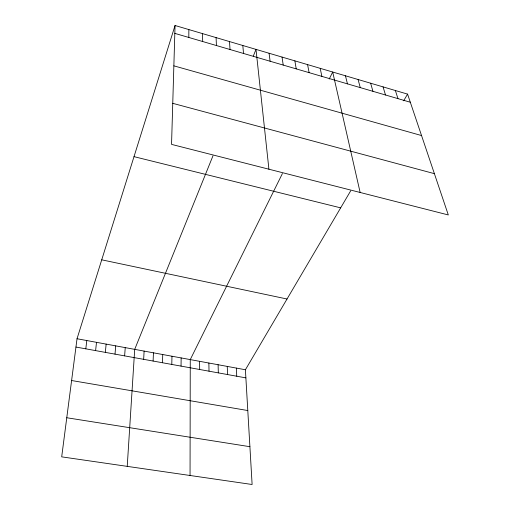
<?xml version="1.0" encoding="UTF-8"?>
<svg xmlns="http://www.w3.org/2000/svg" width="510" height="510" viewBox="0 0 510 510"><rect width="100%" height="100%" fill="white"/><g stroke="black" fill="none" stroke-linecap="round" stroke-linejoin="round"><path stroke-width="0.76" d="M190.051 475.492L190.262 359.601L282.425 173.515M188.815 37.466L188.859 29.574M181.044 366.116L181.146 357.918M171.787 364.433L171.972 356.229M175.051 25.5L171.545 144.381L448.309 214.952L407.579 94.12L175.051 25.5L77.029 338.742L61.691 456.852L252.118 484.5L245.406 369.756L350.644 190.887M162.473 362.744L162.741 354.533M153.102 361.048L153.453 352.818M143.667 359.333L144.107 351.097M127.226 466.369L134.704 349.369L212.97 155.818M124.625 355.878L125.243 347.622M115.011 354.138L115.719 345.869M105.34 352.378L106.137 344.103M95.606 350.612L96.498 342.331M85.807 348.834L86.796 340.54M253.323 56.036L256.007 49.393L268.917 169.205M329.211 79.044L332.692 72.018L360.143 192.474M403.646 100.795L407.579 94.12M66.765 417.747L249.906 446.696M71.604 380.524L247.79 410.537M75.952 347.049L245.884 377.878M77.029 338.742L245.406 369.756M101.726 259.82L287.034 299.007M134.015 156.646L340.661 207.857M172.756 103.326L434.392 173.661M173.865 65.841L421.547 135.558M174.822 33.373L410.32 102.249M395.371 90.519L397.972 98.634M383.061 86.885L385.509 94.994M370.636 83.219L372.938 91.316M358.103 79.522L360.251 87.605M345.455 75.786L347.45 83.863M320.191 68.334L321.874 76.379M307.587 64.611L309.111 72.649M294.863 60.856L296.227 68.882M282.03 57.069L283.222 65.076M269.076 53.244L270.109 61.245M242.824 45.498L243.506 53.461M229.513 41.571L230.023 49.521M236.359 368.092L236.755 376.221M216.087 37.606L216.418 45.543M227.256 366.416L227.568 374.557M218.095 364.726L218.325 372.88M208.87 363.031L209.023 371.191M202.534 33.609L202.68 41.52M199.595 361.322L199.665 369.495"/></g></svg>
